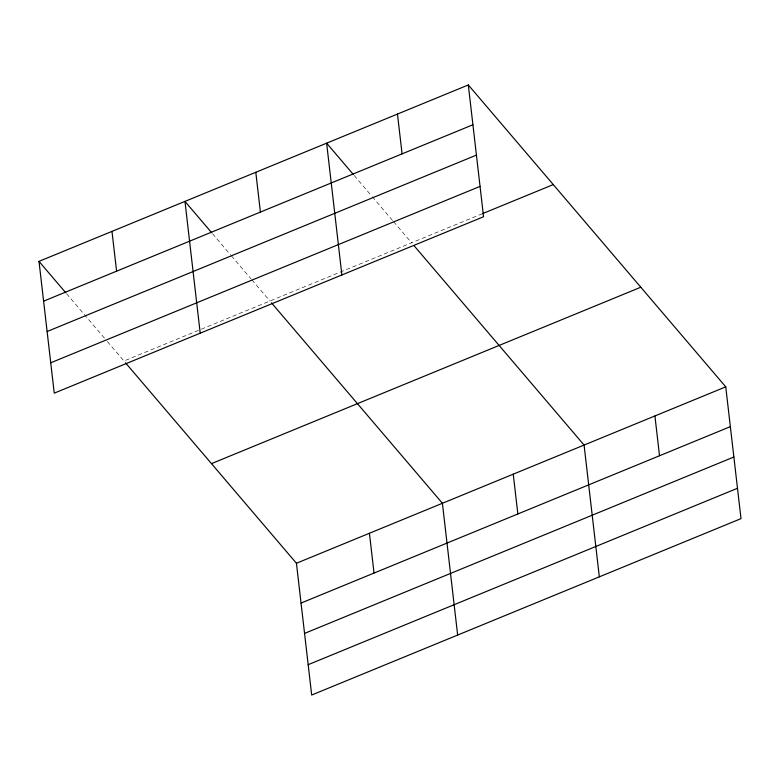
<?xml version="1.0" encoding="UTF-8"?>
<svg xmlns="http://www.w3.org/2000/svg" width="780" height="780" viewBox="0 0 780 780"><rect width="100%" height="100%" fill="white"/><g stroke="black" fill="none" stroke-linecap="round" stroke-linejoin="round"><path stroke-width="0.58" stroke-dasharray="3.9 2.92" d="M482.43 213.691L123.952 360.994L105.865 339.778M354.169 175.461L371.475 195.761M372.265 196.677L392.71 220.662M393.5 221.588L411.596 242.804M212.501 233.678L230.588 254.894M231.377 255.82L251.043 278.879M251.833 279.796L269.919 301.012M66.534 293.66L105.076 338.861"/><path stroke-width="1.17" d="M468.312 84.962L483.561 216.743L54.249 393.149L39 261.368L468.312 84.962L725.751 386.851L741 518.632L311.688 695.038L296.439 563.258L125.522 362.827M43.602 301.168L472.914 124.761M47.112 331.519L476.424 155.113M50.739 362.798L480.041 186.391M482.43 213.691L553.264 184.587M211.487 463.632L640.799 287.225M296.439 563.258L725.751 386.851M301.051 603.057L730.353 426.65M304.561 633.409L733.873 457.002M308.178 664.687L737.49 488.27M353.379 174.544L326.635 143.179L341.884 274.96M413.936 245.554L584.083 445.068L599.332 576.839M211.711 232.752L184.967 201.396L200.216 333.167M271.489 302.845L442.406 503.275L457.655 635.057M39 261.368L65.744 292.734M654.917 415.954L659.519 455.754M513.24 474.172L517.852 513.971M397.469 114.075L402.08 153.865M369.427 533.267L374.029 573.066M255.801 172.282L260.403 212.082M111.979 231.387L116.59 271.177"/></g></svg>
